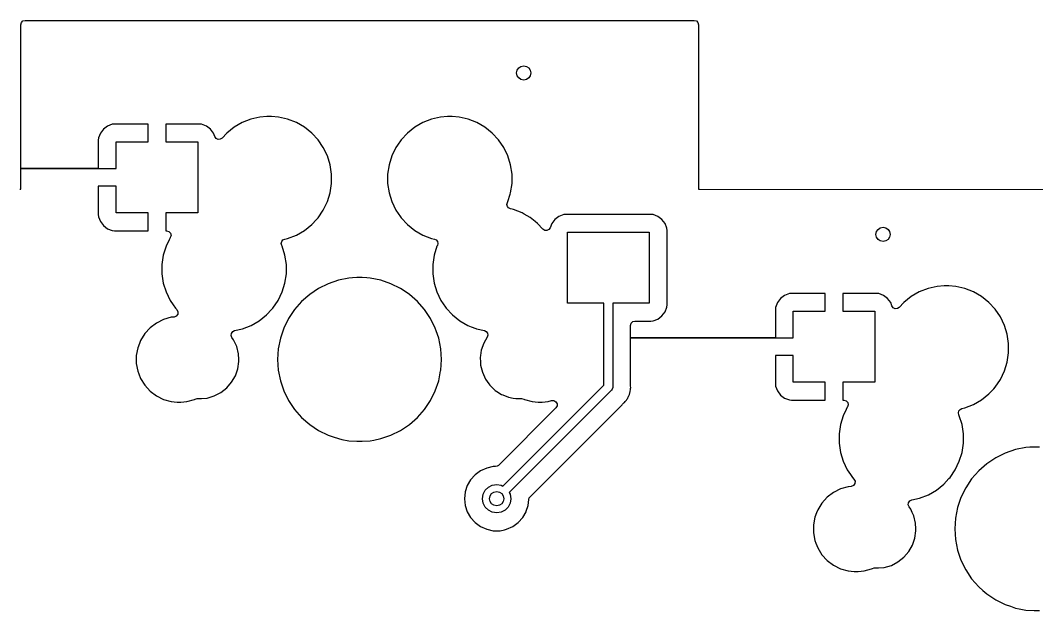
# Model space of a CAD drawing. Extents: x 144.2 to 239.5, y -132.7 to -33.4.
# Drawn here: x 182.34 to 210.93, y -50.03 to -33.43 of the extents above; entities that cross this region are included whole.
import ezdxf

# ---------------------------------------------------------------- set-up
doc = ezdxf.new("R2010")
doc.units = 0
doc.layers.add('BLACK', color=7, linetype='CONTINUOUS')

msp = doc.modelspace()

# ---------------------------------------------------------------- linework, layer by layer
at = {"layer": 'BLACK', "linetype": 'CONTINUOUS'}
for p, q in [((182.367, -33.4925), (182.412, -33.4471)), ((182.412, -33.4471), (182.474, -33.4305)), ((182.474, -33.4305), (201.296, -33.4305)), ((201.296, -33.4305), (201.357, -33.4471)), ((201.357, -33.4471), (201.403, -33.4925)), ((182.35, -33.5545), (182.367, -33.4925)), ((182.35, -37.596), (182.35, -33.5545)), ((201.403, -33.4925), (201.419, -33.5545)), ((201.419, -33.5545), (201.419, -38.1552)), ((188.58, -36.3044), (188.353, -36.4356)), ((188.825, -36.2086), (188.58, -36.3044)), ((189.08, -36.1502), (188.825, -36.2086)), ((189.277, -36.1355), (189.08, -36.1502)), ((189.407, -36.1355), (189.277, -36.1355)), ((189.277, -36.1355), (189.277, -36.1355)), ((189.604, -36.1502), (189.407, -36.1355)), ((189.407, -36.1355), (189.407, -36.1355)), ((189.859, -36.2086), (189.604, -36.1502)), ((190.104, -36.3044), (189.859, -36.2086)), ((190.331, -36.4356), (190.104, -36.3044)), ((193.66, -36.3044), (193.433, -36.4356)), ((193.905, -36.2086), (193.66, -36.3044)), ((194.16, -36.1502), (193.905, -36.2086)), ((194.357, -36.1355), (194.16, -36.1502)), ((194.487, -36.1355), (194.357, -36.1355)), ((194.357, -36.1355), (194.357, -36.1355)), ((194.684, -36.1502), (194.487, -36.1355)), ((194.487, -36.1355), (194.487, -36.1355)), ((194.939, -36.2086), (194.684, -36.1502)), ((195.184, -36.3044), (194.939, -36.2086)), ((195.411, -36.4356), (195.184, -36.3044)), ((184.675, -36.4888), (184.589, -36.6039)), ((184.79, -36.4026), (184.675, -36.4888)), ((184.925, -36.3524), (184.79, -36.4026)), ((184.984, -36.346), (184.925, -36.3524)), ((185.932, -36.346), (184.984, -36.346)), ((185.932, -36.846), (185.932, -36.346)), ((187.38, -36.346), (186.432, -36.346)), ((186.432, -36.346), (186.432, -36.846)), ((187.439, -36.3524), (187.38, -36.346)), ((187.574, -36.4026), (187.439, -36.3524)), ((187.689, -36.4888), (187.574, -36.4026)), ((187.775, -36.6039), (187.689, -36.4888)), ((188.148, -36.5992), (188.018, -36.7396)), ((188.353, -36.4356), (188.148, -36.5992)), ((190.536, -36.5992), (190.331, -36.4356)), ((190.331, -36.4356), (190.331, -36.4356)), ((190.714, -36.7915), (190.536, -36.5992)), ((190.536, -36.5992), (190.536, -36.5992)), ((190.536, -36.5992), (190.536, -36.5992)), ((193.228, -36.5992), (193.05, -36.7915)), ((193.433, -36.4356), (193.228, -36.5992)), ((195.616, -36.5992), (195.411, -36.4356)), ((195.411, -36.4356), (195.411, -36.4356)), ((195.794, -36.7915), (195.616, -36.5992)), ((195.616, -36.5992), (195.616, -36.5992)), ((195.616, -36.5992), (195.616, -36.5992)), ((184.538, -36.7386), (184.532, -36.7982)), ((184.532, -36.7982), (184.532, -37.596)), ((184.589, -36.6039), (184.538, -36.7386)), ((185.032, -37.596), (185.032, -36.846)), ((185.032, -36.846), (185.932, -36.846)), ((186.432, -36.846), (187.332, -36.846)), ((187.332, -36.846), (187.332, -38.846)), ((187.811, -36.6986), (187.775, -36.6039)), ((187.847, -36.7497), (187.811, -36.6986)), ((187.903, -36.7769), (187.847, -36.7497)), ((187.965, -36.7732), (187.903, -36.7769)), ((188.018, -36.7396), (187.965, -36.7732)), ((190.862, -37.0083), (190.714, -36.7915)), ((190.714, -36.7915), (190.714, -36.7915)), ((190.714, -36.7915), (190.714, -36.7915)), ((193.05, -36.7915), (192.949, -36.9389)), ((195.942, -37.0083), (195.794, -36.7915)), ((195.794, -36.7915), (195.794, -36.7915)), ((195.794, -36.7915), (195.794, -36.7915)), ((190.976, -37.2447), (190.862, -37.0083)), ((192.902, -37.0083), (192.788, -37.2447)), ((192.949, -36.9389), (192.902, -37.0083)), ((196.056, -37.2447), (195.942, -37.0083)), ((191.053, -37.4954), (190.976, -37.2447)), ((192.788, -37.2447), (192.711, -37.4954)), ((196.133, -37.4954), (196.056, -37.2447)), ((182.35, -38.096), (182.35, -37.596)), ((182.35, -37.596), (184.532, -37.596)), ((184.532, -37.596), (182.35, -37.596)), ((184.532, -37.596), (185.032, -37.596)), ((191.093, -37.7548), (191.053, -37.4954)), ((192.711, -37.4954), (192.671, -37.7548)), ((196.172, -37.7548), (196.133, -37.4954)), ((191.053, -38.2766), (191.093, -38.0172)), ((191.093, -38.0172), (191.093, -37.7548)), ((192.671, -37.7548), (192.671, -38.0172)), ((192.671, -38.0172), (192.711, -38.2766)), ((196.133, -38.2766), (196.172, -38.0172)), ((196.172, -38.0172), (196.172, -37.7548)), ((182.326, -38.1806), (182.35, -38.1805)), ((182.35, -38.1571), (182.35, -38.096)), ((182.351, -38.18), (182.35, -38.1571)), ((182.35, -38.1804), (182.351, -38.18)), ((182.35, -38.1805), (182.35, -38.1804)), ((182.35, -38.1805), (182.35, -38.1805)), ((182.35, -38.1805), (182.35, -38.1805)), ((182.35, -38.1805), (182.35, -38.1805)), ((182.351, -38.18), (182.351, -38.18)), ((185.032, -38.096), (184.532, -38.096)), ((184.532, -38.096), (184.532, -38.8938)), ((185.032, -38.846), (185.032, -38.096)), ((190.976, -38.5273), (191.053, -38.2766)), ((192.711, -38.2766), (192.788, -38.5273)), ((196.056, -38.5273), (196.122, -38.3143)), ((196.122, -38.3143), (196.133, -38.2766)), ((201.419, -38.1552), (201.419, -38.1554)), ((201.419, -38.1554), (201.419, -38.18)), ((201.419, -38.18), (201.419, -38.18)), ((201.419, -38.18), (201.419, -38.1801)), ((201.419, -38.1801), (201.42, -38.1804)), ((201.42, -38.1804), (201.42, -38.1804)), ((201.42, -38.1804), (201.42, -38.1804)), ((201.42, -38.1804), (201.42, -38.1805)), ((201.42, -38.1805), (201.42, -38.1805)), ((201.42, -38.1805), (201.42, -38.1805)), ((201.42, -38.1805), (201.445, -38.1805)), ((201.445, -38.1805), (201.445, -38.1805)), ((201.445, -38.1805), (201.445, -38.1805)), ((201.445, -38.1805), (219.241, -38.1899)), ((190.862, -38.7637), (190.976, -38.5273)), ((192.788, -38.5273), (192.902, -38.7637)), ((196.03, -38.6088), (196.043, -38.555)), ((196.043, -38.555), (196.056, -38.5273)), ((185.932, -38.846), (185.032, -38.846)), ((185.932, -39.346), (185.932, -38.846)), ((187.332, -38.846), (186.432, -38.846)), ((186.432, -38.846), (186.432, -39.346)), ((190.714, -38.9805), (190.862, -38.7637)), ((192.902, -38.7637), (193.031, -38.9534)), ((196.043, -38.6626), (196.03, -38.6088)), ((196.077, -38.7058), (196.043, -38.6626)), ((196.127, -38.7297), (196.077, -38.7058)), ((196.173, -38.7402), (196.127, -38.7297)), ((196.209, -38.7486), (196.173, -38.7402)), ((196.454, -38.8444), (196.209, -38.7486)), ((196.209, -38.7486), (196.209, -38.7486)), ((196.209, -38.7486), (196.209, -38.7486)), ((196.515, -38.8796), (196.454, -38.8444)), ((196.454, -38.8444), (196.454, -38.8444)), ((196.454, -38.8444), (196.454, -38.8444)), ((196.681, -38.9756), (196.515, -38.8796)), ((197.684, -38.8855), (197.625, -38.8919)), ((200.08, -38.8855), (197.684, -38.8855)), ((200.139, -38.8919), (200.08, -38.8855)), ((200.08, -38.8855), (200.08, -38.8855)), ((184.532, -38.8938), (184.538, -38.9534)), ((184.538, -38.9534), (184.589, -39.0881)), ((184.589, -39.0881), (184.675, -39.2032)), ((190.331, -39.3364), (190.536, -39.1728)), ((190.536, -39.1728), (190.67, -39.0285)), ((190.67, -39.0285), (190.714, -38.9805)), ((190.714, -38.9805), (190.714, -38.9805)), ((190.714, -38.9805), (190.714, -38.9805)), ((193.031, -38.9534), (193.05, -38.9805)), ((193.05, -38.9805), (193.228, -39.1728)), ((193.228, -39.1728), (193.228, -39.1728)), ((193.228, -39.1728), (193.433, -39.3364)), ((196.822, -39.0881), (196.681, -38.9756)), ((196.886, -39.1392), (196.822, -39.0881)), ((197.037, -39.3022), (196.886, -39.1392)), ((197.288, -39.1437), (197.244, -39.2612)), ((197.374, -39.0285), (197.288, -39.1437)), ((197.49, -38.9422), (197.374, -39.0285)), ((197.625, -38.8919), (197.49, -38.9422)), ((200.274, -38.9422), (200.139, -38.8919)), ((200.39, -39.0285), (200.274, -38.9422)), ((200.476, -39.1437), (200.39, -39.0285)), ((200.526, -39.2785), (200.476, -39.1437)), ((184.675, -39.2032), (184.79, -39.2894)), ((184.79, -39.2894), (184.925, -39.3396)), ((184.925, -39.3396), (184.984, -39.346)), ((184.984, -39.346), (185.932, -39.346)), ((186.432, -39.346), (186.455, -39.346)), ((186.455, -39.346), (186.519, -39.3638)), ((186.519, -39.3638), (186.565, -39.4121)), ((186.565, -39.4121), (186.579, -39.477)), ((190.104, -39.4676), (190.331, -39.3364)), ((193.433, -39.3364), (193.66, -39.4676)), ((197.09, -39.3359), (197.037, -39.3022)), ((197.152, -39.3395), (197.09, -39.3359)), ((197.208, -39.3124), (197.152, -39.3395)), ((197.244, -39.2612), (197.208, -39.3124)), ((197.732, -41.386), (197.732, -39.386)), ((197.732, -39.386), (200.032, -39.386)), ((200.032, -39.386), (200.032, -41.386)), ((200.532, -39.3381), (200.526, -39.2785)), ((200.532, -41.4339), (200.532, -39.3381)), ((186.524, -39.6062), (186.438, -39.7847)), ((186.552, -39.5483), (186.524, -39.6062)), ((186.554, -39.5455), (186.552, -39.5483)), ((186.558, -39.5399), (186.554, -39.5455)), ((186.579, -39.477), (186.558, -39.5399)), ((189.68, -39.7032), (189.693, -39.6494)), ((189.693, -39.757), (189.68, -39.7032)), ((189.693, -39.6494), (189.727, -39.6062)), ((189.727, -39.6062), (189.777, -39.5823)), ((189.777, -39.5823), (189.859, -39.5634)), ((189.859, -39.5634), (190.104, -39.4676)), ((193.66, -39.4676), (193.905, -39.5634)), ((193.905, -39.5634), (193.987, -39.5823)), ((193.987, -39.5823), (194.037, -39.6062)), ((194.037, -39.6062), (194.071, -39.6494)), ((194.071, -39.6494), (194.084, -39.7032)), ((194.084, -39.7032), (194.071, -39.757)), ((186.438, -39.7847), (186.361, -40.0354)), ((189.706, -39.7847), (189.693, -39.757)), ((189.783, -40.0354), (189.706, -39.7847)), ((194.058, -39.7847), (193.981, -40.0354)), ((194.071, -39.757), (194.058, -39.7847)), ((194.058, -39.7847), (194.058, -39.7847)), ((186.361, -40.0354), (186.321, -40.2948)), ((186.321, -40.2948), (186.321, -40.5572)), ((189.822, -40.2948), (189.783, -40.0354)), ((189.822, -40.5572), (189.822, -40.2948)), ((193.981, -40.0354), (193.941, -40.2948)), ((193.941, -40.2948), (193.941, -40.5572)), ((186.321, -40.5572), (186.361, -40.8166)), ((189.783, -40.8166), (189.822, -40.5572)), ((193.941, -40.5572), (193.981, -40.8166)), ((186.361, -40.8166), (186.438, -41.0673)), ((189.706, -41.0673), (189.783, -40.8166)), ((191, -40.8361), (190.729, -40.9694)), ((191.285, -40.7391), (191, -40.8361)), ((191.581, -40.6803), (191.285, -40.7391)), ((191.686, -40.6734), (191.581, -40.6803)), ((191.807, -40.6655), (191.686, -40.6734)), ((191.957, -40.6655), (191.807, -40.6655)), ((192.086, -40.6739), (191.957, -40.6655)), ((192.183, -40.6803), (192.086, -40.6739)), ((192.479, -40.7391), (192.183, -40.6803)), ((192.764, -40.8361), (192.479, -40.7391)), ((193.035, -40.9694), (192.764, -40.8361)), ((193.981, -40.8166), (194.058, -41.0673)), ((186.438, -41.0673), (186.552, -41.3037)), ((189.592, -41.3037), (189.706, -41.0673)), ((190.479, -41.137), (190.252, -41.3358)), ((190.729, -40.9694), (190.479, -41.137)), ((193.252, -41.1149), (193.035, -40.9694)), ((193.285, -41.137), (193.252, -41.1149)), ((193.512, -41.3358), (193.285, -41.137)), ((194.058, -41.0673), (194.172, -41.3037)), ((203.84, -41.1651), (203.725, -41.2513)), ((203.975, -41.1149), (203.84, -41.1651)), ((204.034, -41.1085), (203.975, -41.1149)), ((204.982, -41.1085), (204.034, -41.1085)), ((204.982, -41.6085), (204.982, -41.1085)), ((206.43, -41.1085), (205.482, -41.1085)), ((205.482, -41.1085), (205.482, -41.6085)), ((206.489, -41.1149), (206.43, -41.1085)), ((206.624, -41.1651), (206.489, -41.1149)), ((206.739, -41.2513), (206.624, -41.1651)), ((207.63, -41.0669), (207.403, -41.1981)), ((207.875, -40.9711), (207.63, -41.0669)), ((208.13, -40.9127), (207.875, -40.9711)), ((208.327, -40.898), (208.13, -40.9127)), ((208.457, -40.898), (208.327, -40.898)), ((208.327, -40.898), (208.327, -40.898)), ((208.654, -40.9127), (208.457, -40.898)), ((208.457, -40.898), (208.457, -40.898)), ((208.909, -40.9711), (208.654, -40.9127)), ((209.154, -41.0669), (208.909, -40.9711)), ((209.154, -41.0673), (209.154, -41.0669)), ((209.154, -41.0669), (209.154, -41.0669)), ((209.154, -41.0669), (209.154, -41.0669)), ((209.381, -41.1981), (209.154, -41.0673)), ((186.552, -41.3037), (186.641, -41.4339)), ((186.641, -41.4339), (186.7, -41.5205)), ((189.444, -41.5205), (189.592, -41.3037)), ((190.252, -41.3358), (190.053, -41.5625)), ((193.704, -41.554), (193.512, -41.3358)), ((194.172, -41.3037), (194.301, -41.4935)), ((198.757, -41.386), (197.732, -41.386)), ((198.757, -43.6862), (198.757, -41.386)), ((200.032, -41.386), (199.007, -41.386)), ((199.007, -41.386), (199.007, -43.738)), ((200.526, -41.4935), (200.532, -41.4339)), ((203.639, -41.3664), (203.588, -41.5011)), ((203.725, -41.2513), (203.639, -41.3664)), ((206.825, -41.3664), (206.739, -41.2513)), ((206.861, -41.4611), (206.825, -41.3664)), ((206.897, -41.5122), (206.861, -41.4611)), ((207.198, -41.3617), (207.068, -41.5021)), ((207.403, -41.1981), (207.198, -41.3617)), ((209.586, -41.3617), (209.381, -41.1981)), ((209.381, -41.1981), (209.381, -41.1981)), ((209.764, -41.554), (209.586, -41.3617)), ((209.586, -41.3617), (209.586, -41.3617)), ((209.586, -41.3617), (209.586, -41.3617)), ((186.7, -41.5205), (186.741, -41.5655)), ((186.766, -41.6942), (186.725, -41.7487)), ((186.741, -41.5655), (186.772, -41.6263)), ((186.772, -41.6263), (186.766, -41.6942)), ((189.061, -41.8764), (189.266, -41.7128)), ((189.266, -41.7128), (189.413, -41.554)), ((189.413, -41.554), (189.444, -41.5205)), ((189.444, -41.5205), (189.444, -41.5205)), ((189.444, -41.5205), (189.444, -41.5205)), ((190.053, -41.5625), (189.885, -41.8133)), ((193.711, -41.5625), (193.704, -41.554)), ((193.879, -41.8133), (193.711, -41.5625)), ((194.301, -41.4935), (194.32, -41.5205)), ((194.32, -41.5205), (194.498, -41.7128)), ((194.498, -41.7128), (194.498, -41.7128)), ((194.498, -41.7128), (194.703, -41.8764)), ((200.274, -41.8298), (200.39, -41.7435)), ((200.39, -41.7435), (200.476, -41.6283)), ((200.476, -41.6283), (200.526, -41.4935)), ((203.588, -41.5011), (203.582, -41.5607)), ((203.582, -41.5607), (203.582, -42.3585)), ((204.082, -42.3585), (204.082, -41.6085)), ((204.082, -41.6085), (204.982, -41.6085)), ((205.482, -41.6085), (206.382, -41.6085)), ((206.382, -41.6085), (206.382, -43.6085)), ((206.953, -41.5394), (206.897, -41.5122)), ((207.015, -41.5357), (206.953, -41.5394)), ((207.068, -41.5021), (207.015, -41.5357)), ((209.912, -41.7708), (209.764, -41.554)), ((209.764, -41.554), (209.764, -41.554)), ((209.764, -41.554), (209.764, -41.554)), ((186.167, -41.9409), (185.99, -42.075)), ((186.366, -41.8418), (186.167, -41.9409)), ((186.58, -41.7809), (186.366, -41.8418)), ((186.662, -41.7733), (186.58, -41.7809)), ((186.725, -41.7487), (186.662, -41.7733)), ((188.589, -42.1034), (188.834, -42.0076)), ((188.834, -42.0076), (189.061, -41.8764)), ((189.885, -41.8133), (189.752, -42.0837)), ((194.012, -42.0837), (193.879, -41.8133)), ((194.703, -41.8764), (194.93, -42.0076)), ((194.93, -42.0076), (195.024, -42.0444)), ((199.507, -42.0105), (199.524, -41.9485)), ((199.507, -42.3585), (199.507, -42.0105)), ((199.524, -41.9485), (199.57, -41.9031)), ((199.57, -41.9031), (199.631, -41.8865)), ((199.631, -41.8865), (200.08, -41.8865)), ((200.08, -41.8865), (200.139, -41.8801)), ((200.08, -41.8865), (200.08, -41.8865)), ((200.139, -41.8801), (200.274, -41.8298)), ((210.026, -42.0072), (209.912, -41.7708)), ((210.103, -42.2579), (210.026, -42.0072)), ((185.84, -42.2394), (185.723, -42.4286)), ((185.99, -42.075), (185.84, -42.2394)), ((188.27, -42.2911), (188.278, -42.2312)), ((188.292, -42.3473), (188.27, -42.2911)), ((188.278, -42.2312), (188.312, -42.1818)), ((188.312, -42.1818), (188.366, -42.1545)), ((188.366, -42.1545), (188.589, -42.1034)), ((189.752, -42.0837), (189.655, -42.3693)), ((194.038, -42.1618), (194.012, -42.0837)), ((194.109, -42.3693), (194.038, -42.1618)), ((195.024, -42.0444), (195.151, -42.094)), ((195.151, -42.094), (195.175, -42.1034)), ((195.175, -42.1034), (195.395, -42.1537)), ((195.395, -42.1537), (195.446, -42.1791)), ((195.446, -42.1791), (195.481, -42.225)), ((195.491, -42.2815), (195.475, -42.3366)), ((195.481, -42.225), (195.491, -42.2815)), ((210.142, -42.5173), (210.103, -42.2579)), ((185.688, -42.5173), (185.642, -42.6361)), ((185.723, -42.4286), (185.688, -42.5173)), ((188.339, -42.4132), (188.292, -42.3473)), ((188.339, -42.4133), (188.339, -42.4132)), ((188.339, -42.4132), (188.339, -42.4132)), ((188.382, -42.5068), (188.339, -42.4133)), ((188.427, -42.6044), (188.382, -42.5068)), ((188.476, -42.8087), (188.427, -42.6044)), ((189.655, -42.3693), (189.596, -42.6651)), ((194.168, -42.6651), (194.109, -42.3693)), ((195.376, -42.5068), (195.308, -42.7054)), ((195.475, -42.3366), (195.376, -42.5068)), ((199.507, -42.8585), (199.507, -42.3585)), ((199.507, -42.3585), (203.582, -42.3585)), ((203.582, -42.3585), (199.507, -42.3585)), ((203.582, -42.3585), (204.082, -42.3585)), ((210.142, -42.7797), (210.142, -42.5173)), ((185.642, -42.6361), (185.601, -42.8548)), ((185.601, -42.8548), (185.601, -43.0772)), ((188.484, -42.966), (188.476, -42.8087)), ((189.596, -42.6651), (189.577, -42.966)), ((194.187, -42.966), (194.168, -42.6651)), ((195.286, -42.8585), (195.278, -42.9134)), ((195.308, -42.7054), (195.286, -42.8585)), ((199.507, -43.7027), (199.507, -42.8585)), ((204.082, -42.8585), (203.582, -42.8585)), ((203.582, -42.8585), (203.582, -43.6563)), ((204.082, -43.6085), (204.082, -42.8585)), ((210.103, -43.0391), (210.142, -42.7797)), ((185.601, -43.0772), (185.642, -43.2959)), ((188.456, -43.2266), (188.486, -43.0186)), ((188.486, -43.0186), (188.484, -42.966)), ((189.577, -42.966), (189.596, -43.2669)), ((194.168, -43.2669), (194.187, -42.966)), ((195.278, -42.9134), (195.284, -43.0391)), ((195.284, -43.0391), (195.288, -43.1233)), ((195.288, -43.1233), (195.337, -43.3276)), ((210.026, -43.2898), (210.103, -43.0391)), ((185.642, -43.2959), (185.672, -43.3713)), ((185.672, -43.3713), (185.723, -43.5034)), ((188.283, -43.6073), (188.388, -43.4252)), ((188.388, -43.4252), (188.456, -43.2266)), ((189.596, -43.2669), (189.655, -43.5627)), ((194.109, -43.5627), (194.163, -43.2898)), ((194.163, -43.2898), (194.168, -43.2669)), ((194.168, -43.2669), (194.168, -43.2669)), ((194.168, -43.2669), (194.168, -43.2669)), ((195.337, -43.3276), (195.425, -43.5188)), ((209.912, -43.5262), (210.026, -43.2898)), ((185.723, -43.5034), (185.84, -43.6926)), ((185.84, -43.6926), (185.99, -43.857)), ((188.145, -43.7661), (188.283, -43.6073)), ((189.655, -43.5627), (189.752, -43.8483)), ((194.012, -43.8483), (194.109, -43.5627)), ((195.425, -43.5188), (195.517, -43.648)), ((195.517, -43.648), (195.547, -43.69)), ((195.547, -43.69), (195.699, -43.835)), ((195.917, -46.5266), (198.757, -43.6862)), ((199.007, -43.738), (199.004, -43.7601)), ((199.508, -43.7143), (199.507, -43.7027)), ((199.512, -43.7578), (199.508, -43.7143)), ((203.582, -43.6563), (203.588, -43.7159)), ((203.588, -43.7159), (203.639, -43.8506)), ((204.982, -43.6085), (204.082, -43.6085)), ((204.982, -44.1085), (204.982, -43.6085)), ((206.382, -43.6085), (205.482, -43.6085)), ((205.482, -43.6085), (205.482, -44.1085)), ((209.723, -43.7872), (209.764, -43.743)), ((209.764, -43.743), (209.912, -43.5262)), ((209.764, -43.743), (209.764, -43.743)), ((209.764, -43.743), (209.764, -43.743)), ((185.99, -43.857), (186.167, -43.9911)), ((186.167, -43.9911), (186.366, -44.0902)), ((187.591, -44.0515), (187.793, -43.9923)), ((187.793, -43.9923), (187.98, -43.896)), ((187.98, -43.896), (188.145, -43.7661)), ((189.752, -43.8483), (189.885, -44.1187)), ((193.879, -44.1187), (194.012, -43.8483)), ((195.699, -43.835), (195.745, -43.865)), ((195.745, -43.865), (195.875, -43.9486)), ((195.875, -43.9486), (195.915, -43.9643)), ((195.915, -43.9643), (196.071, -44.0267)), ((196.071, -44.0267), (196.199, -44.0515)), ((198.97, -43.8264), (196.093, -46.7034)), ((198.985, -43.7992), (198.97, -43.8264)), ((199.002, -43.7732), (198.985, -43.7992)), ((199.003, -43.767), (199.002, -43.7732)), ((199.004, -43.7646), (199.003, -43.767)), ((199.004, -43.7601), (199.004, -43.7646)), ((199.425, -44.0589), (199.442, -44.0188)), ((199.442, -44.0188), (199.447, -44.0084)), ((199.447, -44.0084), (199.468, -43.9701)), ((199.468, -43.9701), (199.473, -43.9507)), ((199.473, -43.9507), (199.479, -43.9323)), ((199.479, -43.9323), (199.481, -43.9287)), ((199.481, -43.9287), (199.487, -43.9139)), ((199.487, -43.9139), (199.494, -43.8707)), ((199.494, -43.8707), (199.497, -43.8593)), ((199.497, -43.8593), (199.507, -43.817)), ((199.507, -43.797), (199.509, -43.7776)), ((199.507, -43.817), (199.507, -43.797)), ((199.509, -43.7776), (199.511, -43.7661)), ((199.511, -43.7661), (199.512, -43.7578)), ((203.639, -43.8506), (203.725, -43.9657)), ((203.725, -43.9657), (203.84, -44.0519)), ((209.381, -44.0989), (209.586, -43.9353)), ((209.586, -43.9353), (209.723, -43.7872)), ((186.366, -44.0902), (186.58, -44.1511)), ((186.58, -44.1511), (186.746, -44.1665)), ((186.746, -44.1665), (186.746, -44.1665)), ((186.746, -44.1665), (186.858, -44.1665)), ((186.858, -44.1665), (187.024, -44.1511)), ((186.858, -44.1665), (186.858, -44.1665)), ((187.024, -44.1511), (187.238, -44.0902)), ((187.238, -44.0902), (187.259, -44.0795)), ((187.259, -44.0795), (187.314, -44.0665)), ((187.314, -44.0665), (187.434, -44.0665)), ((187.434, -44.0665), (187.591, -44.0515)), ((187.434, -44.0665), (187.434, -44.0665)), ((189.885, -44.1187), (190.052, -44.3687)), ((193.711, -44.3695), (193.879, -44.1187)), ((196.199, -44.0515), (196.277, -44.0665)), ((196.277, -44.0665), (196.277, -44.0665)), ((196.277, -44.0665), (196.434, -44.0665)), ((196.434, -44.0665), (196.436, -44.0663)), ((196.434, -44.0665), (196.434, -44.0665)), ((196.436, -44.0663), (196.437, -44.0665)), ((196.437, -44.0665), (196.44, -44.0665)), ((196.44, -44.0665), (196.44, -44.0671)), ((196.44, -44.0671), (196.503, -44.0788)), ((196.503, -44.0788), (196.526, -44.0902)), ((196.526, -44.0902), (196.74, -44.1511)), ((196.679, -46.8256), (199.266, -44.2388)), ((196.74, -44.1511), (196.906, -44.1665)), ((196.906, -44.1665), (196.906, -44.1665)), ((196.906, -44.1665), (197.018, -44.1665)), ((197.018, -44.1665), (197.184, -44.1511)), ((197.018, -44.1665), (197.018, -44.1665)), ((197.184, -44.1511), (197.284, -44.1224)), ((197.284, -44.1224), (197.349, -44.1215)), ((197.349, -44.1215), (197.405, -44.1532)), ((197.405, -44.1532), (197.438, -44.2088)), ((197.438, -44.2734), (197.406, -44.3294)), ((197.438, -44.2088), (197.438, -44.2734)), ((199.266, -44.2388), (199.282, -44.2259)), ((199.282, -44.2259), (199.284, -44.2238)), ((199.284, -44.2238), (199.33, -44.1747)), ((199.284, -44.2238), (199.284, -44.2238)), ((199.33, -44.1747), (199.333, -44.172)), ((199.333, -44.172), (199.352, -44.1525)), ((199.352, -44.1525), (199.355, -44.1493)), ((199.355, -44.1493), (199.362, -44.1404)), ((199.362, -44.1404), (199.392, -44.1086)), ((199.392, -44.1086), (199.402, -44.091)), ((199.402, -44.091), (199.412, -44.0748)), ((199.412, -44.0748), (199.42, -44.0647)), ((199.42, -44.0647), (199.425, -44.0589)), ((203.84, -44.0519), (203.975, -44.1021)), ((203.975, -44.1021), (204.034, -44.1085)), ((204.034, -44.1085), (204.982, -44.1085)), ((205.482, -44.1085), (205.505, -44.1085)), ((205.505, -44.1085), (205.569, -44.1263)), ((205.569, -44.1263), (205.615, -44.1746)), ((205.602, -44.3108), (205.574, -44.3687)), ((205.604, -44.308), (205.602, -44.3108)), ((205.608, -44.3024), (205.604, -44.308)), ((205.629, -44.2395), (205.608, -44.3024)), ((205.615, -44.1746), (205.629, -44.2395)), ((208.909, -44.3259), (209.154, -44.2301)), ((209.154, -44.2301), (209.381, -44.0989)), ((190.052, -44.3687), (190.053, -44.3695)), ((190.053, -44.3695), (190.252, -44.5962)), ((190.252, -44.5962), (190.479, -44.795)), ((193.285, -44.795), (193.512, -44.5962)), ((193.512, -44.5962), (193.711, -44.3695)), ((197.406, -44.3294), (195.792, -45.9432)), ((205.488, -44.5472), (205.411, -44.7979)), ((205.574, -44.3687), (205.488, -44.5472)), ((208.73, -44.4657), (208.743, -44.4119)), ((208.743, -44.5195), (208.73, -44.4657)), ((208.743, -44.4119), (208.777, -44.3687)), ((208.756, -44.5472), (208.743, -44.5195)), ((208.833, -44.7979), (208.756, -44.5472)), ((208.777, -44.3687), (208.827, -44.3448)), ((208.827, -44.3448), (208.909, -44.3259)), ((190.479, -44.795), (190.729, -44.9626)), ((193.035, -44.9626), (193.285, -44.795)), ((205.411, -44.7979), (205.371, -45.0573)), ((208.873, -45.0573), (208.833, -44.7979)), ((190.729, -44.9626), (191, -45.0959)), ((191, -45.0959), (191.143, -45.1444)), ((191.143, -45.1444), (191.285, -45.1929)), ((192.479, -45.1929), (192.764, -45.0959)), ((192.764, -45.0959), (193.035, -44.9626)), ((205.371, -45.0573), (205.371, -45.3197)), ((208.873, -45.3197), (208.873, -45.0573)), ((191.285, -45.1929), (191.385, -45.2127)), ((191.385, -45.2127), (191.581, -45.2517)), ((191.581, -45.2517), (191.581, -45.2517)), ((191.581, -45.2517), (191.581, -45.2517)), ((191.581, -45.2517), (191.807, -45.2665)), ((191.807, -45.2665), (191.957, -45.2665)), ((191.957, -45.2665), (192.183, -45.2517)), ((191.957, -45.2665), (191.957, -45.2665)), ((192.183, -45.2517), (192.28, -45.2325)), ((192.183, -45.2517), (192.183, -45.2517)), ((192.183, -45.2517), (192.183, -45.2517)), ((192.28, -45.2325), (192.479, -45.1929)), ((205.371, -45.3197), (205.411, -45.5791)), ((208.833, -45.5791), (208.873, -45.3197)), ((210.631, -45.4428), (210.335, -45.5016)), ((210.736, -45.4359), (210.631, -45.4428)), ((210.857, -45.428), (210.736, -45.4359)), ((211.007, -45.428), (210.857, -45.428)), ((205.411, -45.5791), (205.488, -45.8298)), ((208.756, -45.8298), (208.833, -45.5791)), ((209.779, -45.7319), (209.529, -45.8995)), ((210.05, -45.5986), (209.779, -45.7319)), ((210.335, -45.5016), (210.05, -45.5986)), ((195.46, -46.0189), (195.287, -46.0958)), ((195.645, -45.9795), (195.46, -46.0189)), ((195.705, -45.9795), (195.645, -45.9795)), ((195.752, -45.9701), (195.705, -45.9795)), ((195.792, -45.9432), (195.752, -45.9701)), ((205.488, -45.8298), (205.602, -46.0662)), ((208.642, -46.0662), (208.756, -45.8298)), ((209.529, -45.8995), (209.302, -46.0983)), ((195.134, -46.2071), (195.007, -46.3478)), ((195.287, -46.0958), (195.134, -46.2071)), ((205.602, -46.0662), (205.691, -46.1964)), ((205.691, -46.1964), (205.75, -46.283)), ((205.75, -46.283), (205.791, -46.328)), ((208.316, -46.4753), (208.463, -46.3165)), ((208.463, -46.3165), (208.494, -46.283)), ((208.494, -46.283), (208.642, -46.0662)), ((208.494, -46.283), (208.494, -46.283)), ((208.494, -46.283), (208.494, -46.283)), ((209.302, -46.0983), (209.103, -46.325)), ((194.913, -46.5117), (194.854, -46.6917)), ((195.007, -46.3478), (194.913, -46.5117)), ((195.416, -46.6449), (195.505, -46.5564)), ((195.505, -46.5564), (195.616, -46.4996)), ((195.616, -46.4996), (195.74, -46.48)), ((195.74, -46.48), (195.864, -46.4996)), ((195.864, -46.4996), (195.917, -46.5266)), ((205.416, -46.6043), (205.217, -46.7034)), ((205.63, -46.5434), (205.416, -46.6043)), ((205.712, -46.5358), (205.63, -46.5434)), ((205.775, -46.5112), (205.712, -46.5358)), ((205.816, -46.4567), (205.775, -46.5112)), ((205.791, -46.328), (205.822, -46.3888)), ((205.822, -46.3888), (205.816, -46.4567)), ((208.111, -46.6389), (208.316, -46.4753)), ((208.935, -46.5758), (208.802, -46.8462)), ((209.103, -46.325), (208.935, -46.5758)), ((194.854, -46.6917), (194.835, -46.88)), ((194.835, -46.88), (194.854, -47.0683)), ((195.34, -46.88), (195.36, -46.7564)), ((195.36, -47.0036), (195.34, -46.88)), ((195.36, -46.7564), (195.416, -46.6449)), ((196.093, -46.7034), (196.12, -46.7564)), ((196.12, -46.7564), (196.14, -46.88)), ((196.14, -46.88), (196.12, -47.0036)), ((196.643, -46.9003), (196.655, -46.8599)), ((196.655, -46.8599), (196.679, -46.8256)), ((205.04, -46.8375), (204.89, -47.0019)), ((205.217, -46.7034), (205.04, -46.8375)), ((207.416, -46.917), (207.639, -46.8659)), ((207.639, -46.8659), (207.884, -46.7701)), ((207.884, -46.7701), (208.111, -46.6389)), ((208.802, -46.8462), (208.705, -47.1318)), ((194.854, -47.0683), (194.913, -47.2483)), ((195.416, -47.1151), (195.36, -47.0036)), ((195.505, -47.2036), (195.416, -47.1151)), ((196.064, -47.1151), (195.975, -47.2036)), ((196.12, -47.0036), (196.064, -47.1151)), ((196.574, -47.2269), (196.626, -47.0683)), ((196.626, -47.0683), (196.643, -46.9003)), ((204.89, -47.0019), (204.773, -47.1911)), ((207.32, -47.0536), (207.328, -46.9937)), ((207.342, -47.1098), (207.32, -47.0536)), ((207.328, -46.9937), (207.362, -46.9443)), ((207.389, -47.1757), (207.342, -47.1098)), ((207.362, -46.9443), (207.416, -46.917)), ((207.389, -47.1758), (207.389, -47.1757)), ((207.432, -47.2693), (207.389, -47.1758)), ((207.389, -47.1758), (207.389, -47.1758)), ((208.705, -47.1318), (208.646, -47.4276)), ((194.913, -47.2483), (195.007, -47.4122)), ((195.007, -47.4122), (195.134, -47.5529)), ((195.616, -47.2604), (195.505, -47.2036)), ((195.74, -47.28), (195.616, -47.2604)), ((195.864, -47.2604), (195.74, -47.28)), ((195.975, -47.2036), (195.864, -47.2604)), ((196.346, -47.5529), (196.473, -47.4122)), ((196.473, -47.4122), (196.567, -47.2483)), ((196.567, -47.2483), (196.574, -47.2269)), ((204.692, -47.3986), (204.651, -47.6173)), ((204.738, -47.2798), (204.692, -47.3986)), ((204.773, -47.1911), (204.738, -47.2798)), ((207.477, -47.3669), (207.432, -47.2693)), ((207.526, -47.5712), (207.477, -47.3669)), ((208.646, -47.4276), (208.627, -47.7285)), ((195.134, -47.5529), (195.287, -47.6642)), ((195.287, -47.6642), (195.46, -47.7411)), ((195.46, -47.7411), (195.645, -47.7805)), ((195.958, -47.7543), (196.02, -47.7411)), ((196.02, -47.7411), (196.193, -47.6642)), ((196.193, -47.6642), (196.346, -47.5529)), ((196.193, -47.6642), (196.193, -47.6642)), ((204.651, -47.6173), (204.651, -47.8397)), ((207.534, -47.7285), (207.526, -47.5712)), ((207.536, -47.7811), (207.534, -47.7285)), ((208.627, -47.7285), (208.646, -48.0294)), ((195.645, -47.7805), (195.645, -47.7805)), ((195.645, -47.7805), (195.835, -47.7805)), ((195.835, -47.7805), (195.958, -47.7543)), ((195.835, -47.7805), (195.835, -47.7805)), ((204.651, -47.8397), (204.692, -48.0584)), ((207.438, -48.1877), (207.506, -47.9891)), ((207.506, -47.9891), (207.536, -47.7811)), ((208.646, -48.0294), (208.705, -48.3252)), ((204.692, -48.0584), (204.722, -48.1338)), ((204.722, -48.1338), (204.773, -48.2659)), ((204.773, -48.2659), (204.89, -48.4551)), ((207.333, -48.3698), (207.438, -48.1877)), ((204.89, -48.4551), (205.04, -48.6195)), ((207.03, -48.6585), (207.195, -48.5286)), ((207.195, -48.5286), (207.333, -48.3698)), ((208.705, -48.3252), (208.802, -48.6108)), ((205.04, -48.6195), (205.217, -48.7536)), ((205.217, -48.7536), (205.416, -48.8527)), ((205.416, -48.8527), (205.63, -48.9136)), ((206.074, -48.9136), (206.288, -48.8527)), ((206.288, -48.8527), (206.309, -48.842)), ((206.309, -48.842), (206.364, -48.829)), ((206.364, -48.829), (206.484, -48.829)), ((206.484, -48.829), (206.641, -48.814)), ((206.484, -48.829), (206.484, -48.829)), ((206.641, -48.814), (206.843, -48.7548)), ((206.843, -48.7548), (207.03, -48.6585)), ((208.802, -48.6108), (208.935, -48.8812)), ((208.935, -48.8812), (209.102, -49.1312)), ((205.63, -48.9136), (205.796, -48.929)), ((205.796, -48.929), (205.796, -48.929)), ((205.796, -48.929), (205.908, -48.929)), ((205.908, -48.929), (206.074, -48.9136)), ((205.908, -48.929), (205.908, -48.929)), ((209.102, -49.1312), (209.103, -49.132)), ((209.103, -49.132), (209.302, -49.3587)), ((209.302, -49.3587), (209.419, -49.4612)), ((209.419, -49.4612), (209.529, -49.5575)), ((209.529, -49.5575), (209.779, -49.7251)), ((209.779, -49.7251), (210.05, -49.8584)), ((210.05, -49.8584), (210.193, -49.9069)), ((210.193, -49.9069), (210.335, -49.9554)), ((210.335, -49.9554), (210.435, -49.9752)), ((210.435, -49.9752), (210.631, -50.0142)), ((210.631, -50.0142), (210.631, -50.0142)), ((210.631, -50.0142), (210.631, -50.0142)), ((210.631, -50.0142), (210.857, -50.029)), ((210.857, -50.029), (211.007, -50.029))]:
    msp.add_line(p, q, dxfattribs=at)
at = {"layer": 'BLACK'}
for centre in [(196.5, -34.91), (206.61, -39.45), (195.74, -46.88)]:
    msp.add_circle(centre, 0.2, dxfattribs=at)

doc.saveas('drawing.dxf')
